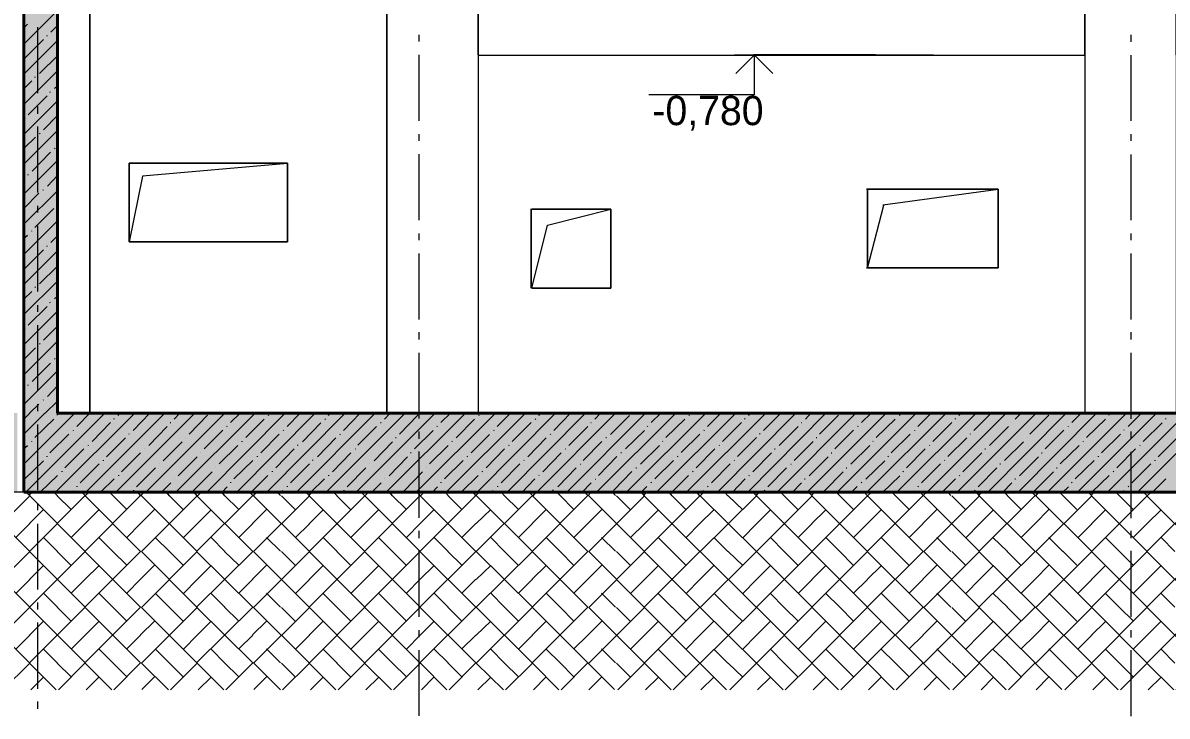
# Model space of a CAD drawing. Header units: millimetres. Extents: x -136833 to 49383, y -8033 to 344618.
# Drawn here: x -26356 to -17669, y 42857 to 48117 of the extents above; entities that cross this region are included whole.
import ezdxf

# ---------------------------------------------------------------- set-up
doc = ezdxf.new("R2010")
doc.units = ezdxf.units.MM
doc.layers.add('PDF _Геометрия', color=7, linetype='Continuous', true_color=0x1d1d1d)
doc.layers.add('PDF _Сплошная заливка', color=7, linetype='Continuous', true_color=0xffffff)
doc.layers.add('PDF _Текст', color=7, linetype='Continuous')

msp = doc.modelspace()

# ---------------------------------------------------------------- hatches: boundary and pattern name
at = {"layer": 'PDF _Сплошная заливка', "transparency": 33554559}
h = msp.add_hatch(color=256, dxfattribs=at)
h.paths.add_polyline_path([(-99774.8, 44556.2), (-99774.8, 45156.6), (-104045.4, 45156.6), (-104045.4, 44556.2)])
h.paths.add_polyline_path([(646.3, 44556.2), (646.3, 45156.6), (-26352.2, 45156.6), (-26352.2, 44556.2)])
h.paths.add_polyline_path([(-26398.8, 44556.2), (-26398.8, 45156.6), (-50899.8, 45156.6), (-50899.8, 44556.2)])
h.paths.add_polyline_path([(-50950.6, 44556.2), (-50950.6, 45156.6), (-98974.8, 45156.6), (-98974.8, 44556.2)])

# ---------------------------------------------------------------- linework, layer by layer
at = {"layer": 'PDF _Геометрия', "color": 7, "lineweight": 9}
for points in [[(-26348.6, 60933.4), (-26348.6, 45156.2)], [(-25848.5, 45157.3), (-25848.5, 48285.5), (-25848.5, 45157.3), (-26102.7, 45157.3)], [(-23593.6, 45155.3), (-23593.6, 48283.7), (-23593.6, 45155.3), (-25841.7, 45155.3)], [(-22900.4, 47874.5), (-22900.4, 48285), (-22900.4, 45156.8), (-23598.8, 45156.8)], [(-22895.5, 47873.2), (-18294, 47873.2), (-18294, 48283.9), (-18294, 45155.4), (-22895.5, 45155.4)], [(-17600.9, 47874.5), (-17600.9, 48285.1), (-17600.9, 45156.9), (-18299.5, 45156.9)], [(-26243.3, 47585.1), (-26243.3, 48084.6)], [(-23347.9, 47975.7), (-23347.9, 48026.5)], [(-17943.1, 47974.9), (-17943.1, 48025.7)], [(-23347.9, 47374.6), (-23347.9, 47874.1)], [(-20803.4, 47873), (-20803.4, 47572.4), (-21603.4, 47572.4)], [(-20654.3, 47873.8), (-20954.6, 47873.8)], [(-19882.1, 47874.4), (-20808.9, 47874.4)], [(-19443.4, 47873.8), (-19879.7, 47873.8)], [(-17943.1, 47373.8), (-17943.1, 47873.3)], [(-26243.3, 47428.5), (-26243.3, 47483.5)], [(-26243.3, 46831.6), (-26243.3, 47331.1)], [(-23347.9, 47222.2), (-23347.9, 47273)], [(-17943.1, 47221.4), (-17943.1, 47272.2)], [(-23347.9, 46621.1), (-23347.9, 47120.6)], [(-17943.1, 46620.3), (-17943.1, 47119.8)], [(-25448.8, 46955.8), (-24348.1, 47053.2), (-25550.3, 47053.2), (-24348.1, 47053.2), (-24348.1, 46456.3), (-25550.3, 46456.3), (-24348.1, 46456.3), (-24348.1, 47053.2)], [(-25546.7, 46455.3), (-25444.9, 46954.8)], [(-19828.3, 46736), (-18952.1, 46854.6), (-19951, 46854.6), (-18952.1, 46854.6), (-18952.1, 46257.7), (-19951, 46257.7), (-18952.1, 46257.7), (-18952.1, 46854.6)], [(-26243.3, 46679.2), (-26243.3, 46730)], [(-22374.2, 46581.8), (-21891.4, 46704.5), (-22492.4, 46704.5), (-21891.4, 46704.5), (-21891.4, 46103.4), (-22492.4, 46103.4), (-21891.4, 46103.4), (-21891.4, 46704.5)], [(-19943.2, 46255.7), (-19820.7, 46734.1)], [(-26243.3, 46078), (-26243.3, 46577.6)], [(-22492.3, 46103.4), (-22374, 46581.8)], [(-23347.9, 46468.7), (-23347.9, 46519.5)], [(-17943.1, 46467.9), (-17943.1, 46518.6)], [(-23347.9, 45867.5), (-23347.9, 46367.1)], [(-17943.1, 45866.7), (-17943.1, 46366.3)], [(-26243.3, 45925.7), (-26243.3, 45976.5)], [(-26243.3, 45324.5), (-26243.3, 45824)], [(-23347.9, 45715.2), (-23347.9, 45770.2)], [(-17943.1, 45714.3), (-17943.1, 45769.4)], [(-23347.9, 45114.1), (-23347.9, 45613.6)], [(-17943.1, 45113.2), (-17943.1, 45612.7)], [(-26243.3, 45172.1), (-26243.3, 45222.9)], [(251.1, 45156.7), (640.3, 45156.7), (640.3, 44555.6), (-97975.2, 44555.6)], [(-26243.3, 44571), (-26243.3, 45070.5)], [(-23347.9, 44961.7), (-23347.9, 45016.7)], [(-17943.1, 44960.8), (-17943.1, 45015.8)], [(-23347.9, 44360.6), (-23347.9, 44864.3)], [(-17943.1, 44359.7), (-17943.1, 44863.4)], [(-26243.3, 44418.6), (-26243.3, 44473.6)], [(-26243.3, 43817.4), (-26243.3, 44316.9)], [(-23347.9, 44208.2), (-23347.9, 44263.2)], [(-17943.1, 44207.3), (-17943.1, 44262.3)], [(-23347.9, 43611.3), (-23347.9, 44110.8)], [(-17943.1, 43610.4), (-17943.1, 44109.9)], [(-26243.3, 43665), (-26243.3, 43720)], [(-26243.3, 43063.9), (-26243.3, 43567.7)], [(-23347.9, 43454.7), (-23347.9, 43509.7)], [(-17943.1, 43453.7), (-17943.1, 43508.8)], [(-23347.9, 42857.8), (-23347.9, 43357.3)], [(-17943.1, 42856.8), (-17943.1, 43356.4)], [(-26243.3, 42911.5), (-26243.3, 42966.5)]]:
    msp.add_lwpolyline(points, dxfattribs=at)
at = {"layer": 'PDF _Геометрия', "color": 7, "lineweight": 40}
for points in [[(-26348.6, 48525.8), (-26348.6, 48284.6), (-26348.6, 45156.2), (-26348.6, 44555.1)], [(-22994.2, 48284.2), (-96.7, 48284.2), (-96.7, 45155.8), (-26097.4, 45155.8)], [(-26094.2, 45154.9), (-26094.2, 48283.4)], [(-26349.7, 44555.5), (649.1, 44555.5), (649.1, 45156.6), (149.8, 45156.6)]]:
    msp.add_lwpolyline(points, dxfattribs=at)
at = {"layer": 'PDF _Геометрия', "lineweight": 9}
for points in [[(-26343.9, 47961.6), (-26094.2, 48211.4)], [(-26351.8, 48078), (-26322.3, 48107.7)], [(-26144.8, 48046.3), (-26094.2, 48097.1)], [(-26343.9, 47733), (-26094.2, 47982.8)], [(-26343.2, 47847.2), (-26199.5, 47991.1)], [(-26173.1, 48017.4), (-26173.1, 48021.6)], [(-26229.5, 47733), (-26094.2, 47868.5)], [(-26343.9, 47504.4), (-26094.2, 47754.2)], [(-26264.8, 47704.9), (-26260.9, 47709.1)], [(-26346.2, 47619.4), (-26287.2, 47678.7)], [(-26115.2, 47618.7), (-26094.2, 47639.9)], [(-26343.9, 47275.8), (-26094.2, 47525.6)], [(-26316.9, 47420.5), (-26173.1, 47564.4)], [(-26150.8, 47590.7), (-26146.8, 47595)], [(-26343.8, 47390.1), (-26339.8, 47394.4)], [(-26200, 47305.4), (-26094.2, 47415.5)], [(-26343.9, 47051.4), (-26094.2, 47301.2)], [(-26229.7, 47275.9), (-26225.8, 47280.1)], [(-26345.5, 47166.2), (-26260.9, 47250.8)], [(-26286.7, 46992.7), (-26146.8, 47136.6)], [(-26115.7, 47161.6), (-26111.7, 47165.9)], [(-26343.9, 46822.8), (-26094.2, 47072.6)], [(-26317.5, 46963.5), (-26313.5, 46967.7)], [(-26170.4, 46877.9), (-26094.2, 46958.3)], [(-26343.9, 46594.2), (-26094.2, 46844)], [(-26203.4, 46849.3), (-26199.5, 46853.5)], [(-26348.7, 46709.9), (-26234.6, 46824.2)], [(-26264.4, 46566), (-26120.5, 46709.9)], [(-26343.9, 46365.7), (-26094.2, 46615.4)], [(-26351.8, 46482.1), (-26322.3, 46507.5)], [(-26287.2, 46535.7), (-26287.2, 46539.9)], [(-26144.8, 46450.3), (-26094.2, 46501.1)], [(-26343.2, 46251.2), (-26199.5, 46395.1)], [(-26173.1, 46421.4), (-26173.1, 46425.6)], [(-26343.9, 46137), (-26094.2, 46386.8)], [(-26229.5, 46137), (-26094.2, 46272.5)], [(-26343.9, 45908.4), (-26094.2, 46158.2)], [(-26346.2, 46023.4), (-26287.2, 46078.5)], [(-26264.8, 46109), (-26260.9, 46113.3)], [(-26115.2, 46022.7), (-26094.2, 46043.9)], [(-26316.9, 45824.5), (-26173.1, 45964.3)], [(-26150.8, 45994.8), (-26146.8, 45999)], [(-26343.9, 45679.8), (-26094.2, 45929.6)], [(-26343.8, 45794.2), (-26339.8, 45798.4)], [(-26200, 45709.4), (-26094.2, 45815.3)], [(-26343.9, 45451.2), (-26094.2, 45701)], [(-26345.5, 45566), (-26260.9, 45650.6)], [(-26229.7, 45679.9), (-26225.8, 45684.2)], [(-26286.7, 45396.7), (-26146.8, 45536.4)], [(-26115.7, 45565.7), (-26111.7, 45569.9)], [(-26343.9, 45226.8), (-26094.2, 45476.6)], [(-26317.5, 45367.6), (-26313.5, 45371.7)], [(-26170.4, 45281.9), (-26094.2, 45362.3)], [(-26306.7, 45156.3), (-26234.6, 45224.1)], [(-26203.4, 45253.3), (-26199.5, 45257.5)], [(-26187.5, 45154.9), (-26094.2, 45248)], [(-26347.6, 44999.2), (-26190.7, 45155.9)], [(-26347.5, 44770.8), (-25962.6, 45156)], [(-26347.4, 45113.5), (-26304.7, 45155.8)], [(-26335.8, 44555), (-25734.4, 45156.1)], [(-26264.4, 44970.1), (-26120.5, 45109.8)], [(-26107.6, 44555.1), (-25506.3, 45156.3)], [(-26094.2, 45140.4), (-26094.2, 45144.6)], [(-25946, 45054.5), (-25848.5, 45156.1)], [(-25879.4, 44555.3), (-25278.2, 45156.4)], [(-25664.2, 45110.1), (-25664.2, 45114.3)], [(-25651.2, 44555.4), (-25050.1, 45156.5)], [(-25632.9, 45139.2), (-25620.4, 45156.2)], [(-25519.2, 45025.1), (-25392.2, 45156.4)], [(-25423, 44555.6), (-24821.9, 45156.7)], [(-25206.5, 45109.9), (-25164.1, 45156.5)], [(-25194.9, 44555.7), (-24593.8, 45156.8)], [(-25093, 44995.9), (-24953.5, 45139.9)], [(-24962.6, 44554.6), (-24365.7, 45155.7)], [(-24779.8, 45084.7), (-24707.9, 45156.7)], [(-24734.4, 44554.7), (-24137.6, 45155.9)], [(-24663.6, 44969.9), (-24523.6, 45109.5)], [(-24506.2, 44554.9), (-23909.4, 45156)], [(-24492.5, 45138.8), (-24488.5, 45143)], [(-24349.2, 45054.2), (-24251.6, 45155.8)], [(-24282.7, 44555), (-23681.3, 45156.1)], [(-24062.6, 45108.5), (-24058.6, 45112.7)], [(-24054.5, 44555.1), (-23453.2, 45156.3)], [(-24036.2, 45139), (-24023.5, 45155.9)], [(-23922.2, 45024.8), (-23795.4, 45156)], [(-23826.2, 44555.3), (-23225.1, 45156.4)], [(-23609.6, 45109.6), (-23567.2, 45156.2)], [(-23598, 44555.4), (-22996.9, 45156.5)], [(-23496.2, 44995.6), (-23356.7, 45139.6)], [(-23369.8, 44555.5), (-22768.8, 45156.6)], [(-23183.3, 45084.5), (-23111, 45156.5)], [(-23141.5, 44555.7), (-22540.7, 45156.7)], [(-23066.1, 44969.6), (-22926.7, 45109.3)], [(-22909.2, 44554.6), (-22312.6, 45155.7)], [(-22895.7, 45138.5), (-22891.6, 45142.8)], [(-22756.5, 45055.1), (-22654.7, 45156.7)], [(-22681.6, 44554.7), (-22084.4, 45155.9)], [(-22465.8, 45108.3), (-22461.7, 45112.5)], [(-22457.5, 44554.9), (-21856.3, 45156)], [(-22439.5, 45138.8), (-22426.6, 45155.7)], [(-22325.2, 45024.6), (-22198.5, 45155.8)], [(-22229.2, 44555), (-21628.2, 45156.1)], [(-22012.7, 45109.3), (-21970.4, 45156)], [(-22000.9, 44555.2), (-21400.1, 45156.2)], [(-21894.6, 44994.1), (-21751, 45138)], [(-21773.4, 44555.3), (-21171.9, 45156.4)], [(-21586.1, 45084.2), (-21514.1, 45156.2)], [(-21545.1, 44555.4), (-20943.8, 45156.5)], [(-21474, 44970.5), (-21329.9, 45110.1)], [(-21316.8, 44555.5), (-20715.7, 45156.6)], [(-21298.9, 45138.3), (-21294.8, 45142.5)], [(-21159.7, 45054.9), (-21057.9, 45156.5)], [(-21084.4, 44554.5), (-20487.6, 45155.6)], [(-20877.7, 45110.5), (-20873.6, 45114.7)], [(-20856, 44554.6), (-20259.4, 45155.7)], [(-20847, 45139.6), (-20829.7, 45156.6)], [(-20732.9, 45025.4), (-20601.6, 45156.7)], [(-20632.6, 44554.7), (-20031.3, 45155.9)], [(-20415.7, 45109.1), (-20373.5, 45155.6)], [(-20404.3, 44554.9), (-19803.2, 45156)], [(-20307.2, 44996.3), (-20162.9, 45140.2)], [(-20176, 44555), (-19575.1, 45156.1)], [(-19989.5, 45084), (-19917.2, 45155.9)], [(-19948.4, 44555.1), (-19346.9, 45156.3)], [(-19877.1, 44970.2), (-19733, 45109.9)], [(-19720.1, 44555.3), (-19118.8, 45156.4)], [(-19697.9, 45138.1), (-19697.9, 45142.3)], [(-19562.9, 45054.6), (-19461, 45156.2)], [(-19491.7, 44555.4), (-18890.7, 45156.5)], [(-19276.7, 45110.2), (-19276.7, 45114.4)], [(-19263.4, 44555.5), (-18662.6, 45156.6)], [(-19249.7, 45139.4), (-19232.9, 45156.3)], [(-19135.8, 45025.2), (-19004.7, 45156.4)], [(-19031.5, 44554.5), (-18434.4, 45155.6)], [(-18823, 45110), (-18776.6, 45156.6)], [(-18803.2, 44554.6), (-18206.3, 45155.7)], [(-18710.2, 44996), (-18566, 45139.9)], [(-18579.1, 44554.7), (-17978.2, 45155.8)], [(-18392.3, 45083.7), (-18320.4, 45155.6)], [(-18351.4, 44554.9), (-17750.1, 45156)], [(-18280.1, 44970), (-18136.1, 45109.7)], [(-18123.1, 44555), (-17521.9, 45156.1)], [(-18109.8, 45140.2), (-18109.8, 45144.4)], [(-17966, 45054.4), (-17864.1, 45155.9)], [(-17894.7, 44555.1), (-17293.8, 45156.2)], [(-17679.9, 45109.9), (-17679.9, 45114.1)], [(-25971.3, 45023.6), (-25971.3, 45027.9)], [(-25830.4, 44939.8), (-25690.6, 45083.7)], [(-25550.2, 44995.8), (-25550.2, 45000)], [(-25400.4, 44909.5), (-25260.6, 45053.4)], [(-25238.3, 45085.2), (-25234.3, 45085.2)], [(-24979.1, 44885.9), (-24839.5, 45025.6)], [(-24808.4, 45054.9), (-24804.4, 45059.2)], [(-24378.5, 45024.6), (-24374.5, 45028.8)], [(-24233.6, 44939.5), (-24093.7, 45083.4)], [(-23812.3, 44911.7), (-23672.5, 45055.6)], [(-23641.5, 45084.9), (-23637.4, 45084.9)], [(-23382.3, 44885.6), (-23242.6, 45025.3)], [(-23211.6, 45054.6), (-23207.5, 45058.8)], [(-22781.6, 45024.3), (-22777.6, 45028.5)], [(-22640.8, 44940.5), (-22496.8, 45084.4)], [(-22210.8, 44910.2), (-22066.9, 45054.1)], [(-22044.7, 45084.6), (-22040.6, 45084.6)], [(-21780.7, 44884.1), (-21637, 45023.8)], [(-21614.7, 45054.4), (-21610.6, 45058.6)], [(-21184.8, 45024.1), (-21180.7, 45028.3)], [(-21043.9, 44940.2), (-20899.9, 45084.1)], [(-20763.7, 44996.2), (-20759.6, 45000.5)], [(-20613.9, 44909.9), (-20470, 45053.8)], [(-20447.8, 45084.4), (-20443.7, 45084.4)], [(-20192.6, 44886.3), (-20048.9, 45026)], [(-20017.9, 45054.1), (-20013.8, 45058.4)], [(-19583.8, 45023.8), (-19583.8, 45028)], [(-19447, 44940), (-19303.1, 45083.8)], [(-19162.7, 44995.9), (-19162.7, 45000.2)], [(-19016.9, 44909.6), (-18873.1, 45053.6)], [(-18846.8, 45084.1), (-18846.8, 45084.1)], [(-18595.6, 44886), (-18452, 45025.7)], [(-18416.9, 45053.9), (-18416.9, 45058.1)], [(-17995.7, 45025.9), (-17995.7, 45030.1)], [(-17850, 44939.7), (-17706.2, 45083.6)], [(-26287.2, 44939.7), (-26287.2, 44943.9)], [(-26150.5, 44855.9), (-26006.4, 44995.6)], [(-25857.3, 44909.4), (-25857.3, 44913.6)], [(-25720.4, 44825.5), (-25576.5, 44969.5)], [(-25290.4, 44795.2), (-25146.6, 44939.2)], [(-25120.3, 44969.8), (-25120.3, 44969.8)], [(-24690.3, 44939.5), (-24690.3, 44943.6)], [(-24549.1, 44855.6), (-24409.6, 44995.3)], [(-24269.2, 44911.6), (-24269.2, 44915.9)], [(-24119, 44825.3), (-23979.6, 44969.2)], [(-23948.5, 44994.3), (-23944.5, 44998.5)], [(-23689.6, 44795), (-23549.7, 44938.9)], [(-23527.4, 44970.7), (-23523.4, 44970.7)], [(-23097.5, 44940.4), (-23093.4, 44944.6)], [(-22952.2, 44855.3), (-22812.7, 44995)], [(-22667.6, 44910.1), (-22663.5, 44914.3)], [(-22522.1, 44825), (-22382.8, 44969)], [(-22351.7, 44994), (-22347.7, 44998.2)], [(-22101.5, 44797.2), (-21961.6, 44941.1)], [(-21930.6, 44970.4), (-21926.5, 44970.4)], [(-21500.7, 44940.1), (-21496.6, 44944.3)], [(-21359.4, 44856.3), (-21215.8, 44995.9)], [(-21070.8, 44909.8), (-21066.6, 44914)], [(-20930, 44825.9), (-20785.9, 44969.9)], [(-20500, 44795.7), (-20355.9, 44939.6)], [(-20333.8, 44970.1), (-20329.6, 44970.1)], [(-19903.9, 44939.9), (-19899.7, 44944.1)], [(-19763.2, 44856), (-19618.9, 44995.7)], [(-19474, 44909.6), (-19469.8, 44913.8)], [(-19333.1, 44825.7), (-19189, 44969.7)], [(-18903, 44795.4), (-18759.1, 44939.4)], [(-18732.8, 44969.9), (-18732.8, 44969.9)], [(-18302.8, 44939.6), (-18302.8, 44943.8)], [(-18166.2, 44855.7), (-18022.1, 44995.4)], [(-17872.9, 44909.3), (-17872.9, 44913.6)], [(-17736.1, 44825.4), (-17592.1, 44969.4)], [(-26351.8, 44886.3), (-26322.3, 44911.6)], [(-26173.1, 44825.5), (-26173.1, 44829.7)], [(-26036.6, 44741.7), (-25892.4, 44885.6)], [(-25606.5, 44711.3), (-25462.4, 44855.3)], [(-25436.1, 44885.8), (-25436.1, 44885.8)], [(-25006.2, 44855.5), (-25006.2, 44855.5)], [(-24865.2, 44771.7), (-24725.4, 44911.4)], [(-24576.3, 44825.2), (-24576.3, 44829.4)], [(-24435.1, 44741.4), (-24295.5, 44885.3)], [(-24005.1, 44711.1), (-23865.6, 44855)], [(-23834.5, 44884.3), (-23830.5, 44884.3)], [(-23413.4, 44856.4), (-23409.3, 44856.4)], [(-23268.3, 44771.4), (-23128.5, 44911.1)], [(-22983.4, 44826.2), (-22979.4, 44830.4)], [(-22838.3, 44741.1), (-22698.6, 44885)], [(-22408.2, 44710.8), (-22268.7, 44854.8)], [(-22237.7, 44884), (-22233.6, 44884)], [(-21986.9, 44682.9), (-21847.5, 44826.9)], [(-21816.5, 44856.2), (-21812.4, 44856.2)], [(-21666.8, 44769.8), (-21522.9, 44909.5)], [(-21386.6, 44825.9), (-21382.5, 44830.1)], [(-21245.5, 44742), (-21101.7, 44886)], [(-20815.4, 44711.7), (-20671.8, 44855.7)], [(-20649.6, 44886.2), (-20645.5, 44886.2)], [(-20219.7, 44855.9), (-20215.6, 44855.9)], [(-20069.9, 44769.6), (-19926, 44909.3)], [(-19789.8, 44825.6), (-19785.6, 44829.9)], [(-19648.6, 44741.7), (-19504.9, 44885.6)], [(-19219.2, 44711.5), (-19074.9, 44855.4)], [(-19052.8, 44885.9), (-19048.6, 44885.9)], [(-18622.9, 44855.6), (-18618.7, 44855.6)], [(-18481.7, 44771.8), (-18337.9, 44911.4)], [(-18188.8, 44825.4), (-18188.8, 44829.6)], [(-18051.6, 44741.5), (-17908, 44885.4)], [(-26343.2, 44655.2), (-26199.5, 44794.9)], [(-25922, 44627.4), (-25778.3, 44771.4)], [(-25743.2, 44795.2), (-25743.2, 44799.4)], [(-25492.6, 44597.1), (-25348.4, 44741)], [(-25322.1, 44771.6), (-25322.1, 44771.6)], [(-25176.5, 44681), (-25032.5, 44824.9)], [(-24892.1, 44741.3), (-24892.1, 44741.3)], [(-24755.3, 44657.4), (-24611.4, 44797.2)], [(-24325.2, 44627.2), (-24181.4, 44771)], [(-24155.1, 44797.4), (-24155.1, 44801.6)], [(-23895.2, 44596.8), (-23751.5, 44740.7)], [(-23725.2, 44771.4), (-23725.2, 44771.4)], [(-23575, 44680.7), (-23435.6, 44824.6)], [(-23295.3, 44741), (-23295.3, 44741)], [(-23154.4, 44657.2), (-23014.5, 44796.9)], [(-22724.4, 44626.9), (-22584.6, 44770.8)], [(-22553.5, 44795.9), (-22549.5, 44800.1)], [(-22294.3, 44596.6), (-22154.6, 44740.5)], [(-22123.6, 44769.8), (-22119.5, 44769.8)], [(-21702.5, 44742), (-21698.4, 44742)], [(-21557.5, 44656.9), (-21417.6, 44796.6)], [(-21127.4, 44626.6), (-20987.7, 44770.5)], [(-20956.7, 44795.6), (-20952.6, 44799.9)], [(-20701.5, 44597.5), (-20557.8, 44741.4)], [(-20526.8, 44769.5), (-20522.7, 44769.5)], [(-20386, 44681.4), (-20241.9, 44825.4)], [(-20105.7, 44741.7), (-20101.5, 44741.7)], [(-19956, 44655.4), (-19812, 44795.1)], [(-19534.6, 44627.5), (-19390.8, 44771.4)], [(-19359.9, 44795.4), (-19355.7, 44799.6)], [(-19104.6, 44597.2), (-18960.9, 44741.1)], [(-18938.8, 44771.7), (-18934.6, 44771.7)], [(-18789.1, 44681.2), (-18645, 44825.1)], [(-18508.8, 44741.4), (-18504.6, 44741.4)], [(-18367.8, 44657.5), (-18223.9, 44797.2)], [(-17937.7, 44627.2), (-17793.9, 44771.2)], [(-17758.8, 44795.1), (-17758.8, 44799.3)], [(-26225.6, 44556.2), (-26094.2, 44683.2)], [(-26059.1, 44711.2), (-26059.1, 44715.5)], [(-25765.8, 44555.5), (-25664.2, 44657.1)], [(-25629.1, 44680.9), (-25629.1, 44685.2)], [(-25208, 44657.4), (-25208, 44657.4)], [(-25062.6, 44566.8), (-24918.4, 44710.7)], [(-24624, 44555.9), (-24497.3, 44683)], [(-24462.2, 44711), (-24462.2, 44715.2)], [(-24169.1, 44555.3), (-24067.4, 44656.8)], [(-24032.3, 44680.7), (-24032.3, 44684.9)], [(-23611.1, 44657.1), (-23611.1, 44657.1)], [(-23461.1, 44566.5), (-23321.6, 44710.4)], [(-23027.6, 44555.6), (-22900.4, 44682.6)], [(-22869.4, 44711.9), (-22865.3, 44716.1)], [(-22567.6, 44555), (-22470.5, 44656.6)], [(-22439.5, 44681.6), (-22435.4, 44685.8)], [(-22009.6, 44655.5), (-22005.5, 44655.5)], [(-21873, 44568.7), (-21733.5, 44712.6)], [(-21430.6, 44555.4), (-21303.5, 44682.4)], [(-21272.6, 44711.7), (-21268.4, 44715.9)], [(-20970.8, 44554.7), (-20873.6, 44656.3)], [(-20842.7, 44681.4), (-20838.5, 44685.6)], [(-20421.5, 44657.7), (-20417.4, 44657.7)], [(-20271.4, 44567.2), (-20127.8, 44711.2)], [(-19828.8, 44553.8), (-19697.9, 44680.8)], [(-19675.7, 44711.4), (-19671.6, 44715.6)], [(-19378.1, 44555.6), (-19276.7, 44657.2)], [(-19245.8, 44681.1), (-19241.6, 44685.3)], [(-18824.7, 44657.5), (-18820.5, 44657.5)], [(-18675.2, 44566.9), (-18530.9, 44710.9)], [(-18241.1, 44556), (-18109.8, 44683)], [(-18078.9, 44711.2), (-18074.7, 44715.3)], [(-17781.2, 44555.3), (-17679.9, 44657)], [(-25988.4, 44553.7), (-25971.3, 44566.4)], [(-25945, 44597), (-25945, 44601.3)], [(-25515.1, 44566.7), (-25515.1, 44570.9)], [(-25306.5, 44554.9), (-25234.3, 44626.8)], [(-24847, 44554.1), (-24804.4, 44596.5)], [(-24778.1, 44627.1), (-24778.1, 44631.3)], [(-24399.9, 44556), (-24383.2, 44568.7)], [(-24348.1, 44596.8), (-24348.1, 44601)], [(-23918.2, 44566.4), (-23918.2, 44570.7)], [(-23709.4, 44554.6), (-23637.4, 44626.5)], [(-23250, 44553.9), (-23207.5, 44596.2)], [(-23181.2, 44626.8), (-23181.2, 44631)], [(-22799.2, 44555.7), (-22786.4, 44568.4)], [(-22751.3, 44596.5), (-22751.3, 44600.7)], [(-22330.1, 44568.7), (-22330.1, 44572.9)], [(-22112.9, 44554.3), (-22040.6, 44626.2)], [(-21661.9, 44556.1), (-21619.4, 44598.4)], [(-21588.4, 44627.8), (-21584.3, 44631.9)], [(-21201.9, 44555.4), (-21189.5, 44568.1)], [(-21158.5, 44597.4), (-21154.4, 44601.6)], [(-20728.6, 44567.1), (-20724.5, 44571.3)], [(-20515.6, 44554), (-20443.7, 44626)], [(-20064.9, 44555.8), (-20022.5, 44598.2)], [(-19991.6, 44627.4), (-19987.4, 44631.7)], [(-19600.6, 44553.9), (-19583.8, 44566.6)], [(-19561.7, 44597.1), (-19557.5, 44601.4)], [(-19131.8, 44566.9), (-19127.6, 44571.1)], [(-18919.1, 44554.9), (-18846.8, 44626.9)], [(-18463.4, 44554.3), (-18416.9, 44596.7)], [(-18394.8, 44627.2), (-18390.6, 44631.4)], [(-18012.7, 44556.1), (-17995.7, 44568.7)], [(-17964.9, 44596.9), (-17960.6, 44601.1)]]:
    msp.add_lwpolyline(points, dxfattribs=at)
at = {"layer": 'PDF _Геометрия', "color": 7, "lineweight": 18}
for points in [[(-20803.4, 47873), (-20943.4, 47733.2)], [(-20802.5, 47872.8), (-20663, 47733.1)]]:
    msp.add_lwpolyline(points, dxfattribs=at)
at = {"layer": 'PDF _Геометрия', "color": 7, "lineweight": 9}
for points in [[(-25550.2, 47053.1), (-25550.2, 46456.3)], [(-19943.6, 46852.6), (-19943.6, 46255.7)], [(-22496.8, 46705.7), (-22496.8, 46104.6)]]:
    msp.add_lwpolyline(points, close=True, dxfattribs=at)
at = {"layer": 'PDF _Геометрия', "color": 28, "lineweight": 9, "true_color": 0x0e0e0e}
for points in [[(-26732.4, 43259.3), (-26304.7, 43682.6), (-26732.4, 44105.9), (-26304.7, 44529.3), (-26330.3, 44554.7)], [(-26508.1, 43056.1), (-26304.7, 43259.3), (-26732.4, 43682.6), (-26304.7, 44105.9), (-26732.4, 44529.3)], [(-26308.2, 44530.3), (-26287.2, 44555.7)], [(-26307, 43259.9), (-25883.6, 43683.2), (-26307, 44106.6), (-25883.6, 44529.9), (-25909.3, 44555.3)], [(-26087, 43056.7), (-25883.6, 43259.9), (-26307, 43683.2), (-25883.6, 44106.6), (-26307, 44529.9)], [(-26304.7, 44529.3), (-26304.7, 44529.3)], [(-26304.7, 44529.3), (-26304.7, 44529.3)], [(-26094.2, 44529.6), (-26119.8, 44555)], [(-25988.9, 44423.9), (-26094.8, 44529.7)], [(-25885.5, 43260.6), (-25462.4, 43683.9), (-25885.5, 44107.2), (-25462.4, 44530.5), (-25483.6, 44555.9)], [(-25665.4, 43057.4), (-25462.4, 43260.6), (-25885.5, 43683.9), (-25462.4, 44107.2), (-25885.5, 44530.5)], [(-25883.6, 44529.9), (-25883.6, 44529.9)], [(-25883.6, 44529.9), (-25883.6, 44529.9)], [(-25883, 44529.6), (-25857.3, 44555)], [(-25673, 44530.2), (-25698.7, 44555.6)], [(-25567.7, 44424.6), (-25673.4, 44530.4)], [(-25462.4, 44530.5), (-25462.4, 44530.5)], [(-25462.4, 44530.5), (-25462.4, 44530.5)], [(-25461.2, 44530.2), (-25436.1, 44555.7)], [(-25455.9, 43258.6), (-25032.5, 43681.9), (-25455.9, 44105.3), (-25032.5, 44528.6), (-25053.7, 44554)], [(-25235.6, 43055.4), (-25032.5, 43258.6), (-25455.9, 43681.9), (-25032.5, 44105.3), (-25455.9, 44528.6)], [(-25243.1, 44528.3), (-25264.3, 44553.7)], [(-25137.8, 44422.6), (-25243.9, 44528.4)], [(-25039.1, 43260.5), (-24611.4, 43683.9), (-25039.1, 44107.1), (-24611.4, 44530.5), (-24636.7, 44555.8)], [(-24814.6, 43057.3), (-24611.4, 43260.5), (-25039.1, 43683.9), (-24611.4, 44107.1), (-25039.1, 44530.5)], [(-25032.5, 44528.6), (-25032.5, 44528.6)], [(-25032.5, 44528.6), (-25032.5, 44528.6)], [(-25031.4, 44528.3), (-25006.2, 44553.7)], [(-24821.9, 44528.9), (-24843.2, 44554.3)], [(-24716.6, 44424.4), (-24826.5, 44530.3)], [(-24611.4, 44530.5), (-24611.4, 44530.5)], [(-24611.4, 44530.5), (-24611.4, 44530.5)], [(-24606.4, 44528.9), (-24585, 44554.3)], [(-24604.8, 43258.5), (-24181.4, 43681.9), (-24604.8, 44105.2), (-24181.4, 44528.6), (-24206.8, 44553.9)], [(-24384.8, 43055.3), (-24181.4, 43258.5), (-24604.8, 43681.9), (-24181.4, 44105.2), (-24604.8, 44528.6)], [(-24400.8, 44530.8), (-24426.1, 44556.2)], [(-24286.7, 44422.6), (-24392.3, 44528.4)], [(-24185.3, 44529.6), (-24163.9, 44555)], [(-24183.3, 43259.2), (-23760.3, 43682.6), (-24183.3, 44105.8), (-23760.3, 44529.2), (-23785.8, 44554.6)], [(-23963.7, 43056), (-23760.3, 43259.2), (-24183.3, 43682.6), (-23760.3, 44105.8), (-24183.3, 44529.2)], [(-24181.4, 44528.6), (-24181.4, 44528.6)], [(-24181.4, 44528.6), (-24181.4, 44528.6)], [(-23970.9, 44528.9), (-23996.3, 44554.3)], [(-23865.6, 44423.2), (-23971.5, 44529)], [(-23762.4, 43259.8), (-23339.1, 43683.1), (-23762.4, 44106.5), (-23339.1, 44529.8), (-23360, 44555.2)], [(-23542, 43056.7), (-23339.1, 43259.8), (-23762.4, 43683.1), (-23339.1, 44106.5), (-23762.4, 44529.8)], [(-23760.3, 44529.2), (-23760.3, 44529.2)], [(-23760.3, 44529.2), (-23760.3, 44529.2)], [(-23759.5, 44528.9), (-23734, 44554.3)], [(-23549.7, 44529.5), (-23570.6, 44554.9)], [(-23444.4, 44423.9), (-23550.1, 44529.6)], [(-23341.5, 43260.5), (-22918, 43683.8), (-23341.5, 44107.1), (-22918, 44530.4), (-22938.9, 44555.8)], [(-23121, 43057.3), (-22918, 43260.5), (-23341.5, 43683.8), (-22918, 44107.1), (-23341.5, 44530.4)], [(-23339.1, 44529.8), (-23339.1, 44529.8)], [(-23339.1, 44529.8), (-23339.1, 44529.8)], [(-23338.4, 44529.5), (-23312.8, 44554.9)], [(-23128.5, 44530.1), (-23149.5, 44555.5)], [(-23023.3, 44424.4), (-23129.4, 44530.3)], [(-22918, 44530.4), (-22918, 44530.4)], [(-22918, 44530.4), (-22918, 44530.4)], [(-22917.4, 44530.2), (-22891.6, 44555.6)], [(-22915.3, 43259.8), (-22488, 43683.1), (-22915.3, 44106.4), (-22488, 44529.8), (-22513.2, 44555.2)], [(-22691.1, 43056.6), (-22488, 43259.8), (-22915.3, 43683.1), (-22488, 44106.4), (-22915.3, 44529.8)], [(-22698.6, 44529.4), (-22723.7, 44554.8)], [(-22593.3, 44423.7), (-22699.2, 44529.6)], [(-22490.3, 43260.4), (-22066.9, 43683.7), (-22490.3, 44107), (-22066.9, 44530.4), (-22092.1, 44555.7)], [(-22270.1, 43057.3), (-22066.9, 43260.4), (-22490.3, 43683.7), (-22066.9, 44107), (-22490.3, 44530.4)], [(-22488, 44529.8), (-22488, 44529.8)], [(-22488, 44529.8), (-22488, 44529.8)], [(-22482.8, 44528.3), (-22461.7, 44553.7)], [(-22277.5, 44530), (-22302.6, 44555.5)], [(-22172.2, 44424.3), (-22277.8, 44530.2)], [(-22066.9, 44530.4), (-22066.9, 44530.4)], [(-22066.9, 44530.4), (-22066.9, 44530.4)], [(-22065.8, 44530.1), (-22040.6, 44555.5)], [(-22060, 43258.5), (-21637, 43681.8), (-22060, 44105.1), (-21637, 44528.5), (-21658.2, 44553.9)], [(-21840.3, 43055.3), (-21637, 43258.5), (-22060, 43681.8), (-21637, 44105.1), (-22060, 44528.5)], [(-21856.3, 44530.7), (-21881.6, 44556)], [(-21742.2, 44422.5), (-21848.2, 44528.3)], [(-21644.7, 44530.7), (-21619.4, 44556.1)], [(-21639, 43259.1), (-21215.8, 43682.5), (-21639, 44105.8), (-21215.8, 44529.1), (-21237.1, 44554.5)], [(-21419.2, 43055.9), (-21215.8, 43259.1), (-21639, 43682.5), (-21215.8, 44105.8), (-21639, 44529.1)], [(-21637, 44528.5), (-21637, 44528.5)], [(-21637, 44528.5), (-21637, 44528.5)], [(-21426.4, 44528.8), (-21447.6, 44554.2)], [(-21321.1, 44423.1), (-21426.8, 44528.9)], [(-21215.8, 44529.1), (-21215.8, 44529.1)], [(-21215.8, 44529.1), (-21215.8, 44529.1)], [(-21214.9, 44528.9), (-21189.5, 44554.2)], [(-21213.5, 43258.4), (-20785.9, 43681.8), (-21213.5, 44105.1), (-20785.9, 44528.5), (-20811.4, 44553.8)], [(-20989.3, 43055.2), (-20785.9, 43258.4), (-21213.5, 43681.8), (-20785.9, 44105.1), (-21213.5, 44528.5)], [(-21005.2, 44529.4), (-21026.6, 44554.8)], [(-20891.2, 44422.4), (-21001.4, 44528.3)], [(-20789.7, 44529.5), (-20768.3, 44554.9)], [(-20787.7, 43259.1), (-20364.7, 43682.4), (-20787.7, 44105.7), (-20364.7, 44529.1), (-20390.3, 44554.5)], [(-20568.3, 43055.9), (-20364.7, 43259.1), (-20787.7, 43682.4), (-20364.7, 44105.7), (-20787.7, 44529.1)], [(-20785.9, 44528.5), (-20785.9, 44528.5)], [(-20785.9, 44528.5), (-20785.9, 44528.5)], [(-20575.3, 44528.8), (-20600.9, 44554.2)], [(-20470, 44423.1), (-20575.8, 44528.9)], [(-20368.6, 44530), (-20347.2, 44555.5)], [(-20366.7, 43259.7), (-19943.6, 43683), (-20366.7, 44106.3), (-19943.6, 44529.7), (-19969.3, 44555.1)], [(-20146.5, 43056.5), (-19943.6, 43259.7), (-20366.7, 43683), (-19943.6, 44106.3), (-20366.7, 44529.7)], [(-20364.7, 44529.1), (-20364.7, 44529.1)], [(-20364.7, 44529.1), (-20364.7, 44529.1)], [(-20154.1, 44529.4), (-20179.8, 44554.8)], [(-20048.9, 44423.7), (-20154.4, 44529.5)], [(-19945.8, 43260.3), (-19522.4, 43683.7), (-19945.8, 44106.9), (-19522.4, 44530.3), (-19543.3, 44555.7)], [(-19725.4, 43057.1), (-19522.4, 43260.3), (-19945.8, 43683.7), (-19522.4, 44106.9), (-19945.8, 44530.3)], [(-19943.6, 44529.7), (-19943.6, 44529.7)], [(-19943.6, 44529.7), (-19943.6, 44529.7)], [(-19943, 44529.4), (-19917.2, 44554.8)], [(-19733, 44529.9), (-19758.1, 44555.3)], [(-19627.7, 44424.3), (-19733.6, 44530.1)], [(-19522.4, 44530.3), (-19522.4, 44530.3)], [(-19522.4, 44530.3), (-19522.4, 44530.3)], [(-19521.2, 44530), (-19496.1, 44555.4)], [(-19516, 43258.4), (-19092.5, 43681.8), (-19516, 44105.1), (-19092.5, 44528.5), (-19113.5, 44553.8)], [(-19295.5, 43055.2), (-19092.5, 43258.4), (-19516, 43681.8), (-19092.5, 44105.1), (-19516, 44528.5)], [(-19311.8, 44530.6), (-19332.8, 44556)], [(-19197.8, 44422.4), (-19303.4, 44528.2)], [(-19100.1, 44530.6), (-19074.9, 44556)], [(-19098.6, 43260.3), (-18671.3, 43683.6), (-19098.6, 44106.9), (-18671.3, 44530.2), (-18696.6, 44555.6)], [(-18874.4, 43057.1), (-18671.3, 43260.3), (-19098.6, 43683.6), (-18671.3, 44106.9), (-19098.6, 44530.2)], [(-19092.5, 44528.5), (-19092.5, 44528.5)], [(-19092.5, 44528.5), (-19092.5, 44528.5)], [(-18881.9, 44529.9), (-18907.2, 44555.3)], [(-18776.6, 44424.2), (-18882.6, 44530.1)], [(-18671.3, 44530.2), (-18671.3, 44530.2)], [(-18671.3, 44530.2), (-18671.3, 44530.2)], [(-18666.1, 44528.8), (-18645, 44554.2)], [(-18664.6, 43258.4), (-18241.4, 43681.7), (-18664.6, 44105.1), (-18241.4, 44528.4), (-18266.8, 44553.8)], [(-18444.5, 43055.1), (-18241.4, 43258.4), (-18664.6, 43681.7), (-18241.4, 44105.1), (-18664.6, 44528.4)], [(-18460.8, 44530.5), (-18486.1, 44555.9)], [(-18355.5, 44424.8), (-18461.2, 44530.6)], [(-18249.2, 44530.6), (-18223.9, 44556)], [(-18243.6, 43259), (-17820.3, 43682.3), (-18243.6, 44105.7), (-17820.3, 44529), (-17845.7, 44554.4)], [(-18023.4, 43055.8), (-17820.3, 43259), (-18243.6, 43682.3), (-17820.3, 44105.7), (-18243.6, 44529)], [(-18241.4, 44528.4), (-18241.4, 44528.4)], [(-18241.4, 44528.4), (-18241.4, 44528.4)], [(-18030.8, 44528.6), (-18056.3, 44554.1)], [(-17925.5, 44423), (-18031.6, 44528.8)], [(-17822.5, 43259.6), (-17399.1, 43683), (-17822.5, 44106.3), (-17399.1, 44529.6), (-17420.4, 44555)], [(-17602.3, 43056.4), (-17399.1, 43259.6), (-17822.5, 43683), (-17399.1, 44106.3), (-17822.5, 44529.6)], [(-17820.3, 44529), (-17820.3, 44529)], [(-17820.3, 44529), (-17820.3, 44529)], [(-17819.4, 44528.7), (-17793.9, 44554.1)], [(-26305.1, 44317.8), (-26199.5, 44423.6)], [(-25884.4, 44318.4), (-25778.3, 44424.2)], [(-25463, 44319), (-25357.1, 44424.9)], [(-25032.8, 44317.1), (-24927.2, 44422.9)], [(-24612.1, 44319), (-24506.1, 44424.8)], [(-24181.9, 44317), (-24076.1, 44422.9)], [(-23760.5, 44317.7), (-23655, 44423.5)], [(-23339.8, 44318.3), (-23233.8, 44424.2)], [(-22914.3, 44317.6), (-22803.9, 44423.5)], [(-22488.8, 44318.2), (-22382.8, 44424.1)], [(-22067.4, 44318.8), (-21961.6, 44424.7)], [(-21637.2, 44317), (-21531.7, 44422.8)], [(-21216.4, 44317.6), (-21110.5, 44423.4)], [(-20786.2, 44317), (-20680.6, 44422.8)], [(-20365.5, 44317.5), (-20259.4, 44423.4)], [(-19944, 44318.1), (-19838.3, 44424)], [(-19523.2, 44318.7), (-19417.1, 44424.6)], [(-19093, 44316.9), (-18987.2, 44422.8)], [(-18671.5, 44318.7), (-18566, 44424.5)], [(-18242, 44316.9), (-18136.1, 44422.7)], [(-17820.5, 44317.5), (-17715, 44423.3)], [(-26410.3, 44211.8), (-26304.7, 44317.6)], [(-25989.6, 44212.4), (-25883.6, 44318.2)], [(-25568.2, 44213), (-25462.4, 44318.9)], [(-25138, 44211.1), (-25032.5, 44316.9)], [(-24717.3, 44213), (-24611.4, 44318.8)], [(-24287.1, 44211.1), (-24181.4, 44316.9)], [(-23866.4, 44211.7), (-23760.3, 44317.5)], [(-23444.9, 44212.3), (-23339.1, 44318.1)], [(-23023.5, 44212.9), (-22918, 44318.7)], [(-22594, 44212.3), (-22488, 44318.1)], [(-22172.6, 44212.9), (-22066.9, 44318.7)], [(-21743.1, 44211), (-21637, 44316.8)], [(-21321.6, 44211.6), (-21215.8, 44317.5)], [(-20891.4, 44210.9), (-20785.9, 44316.8)], [(-20470.6, 44211.6), (-20364.7, 44317.4)], [(-20049.2, 44212.2), (-19943.6, 44318)], [(-19628.4, 44212.7), (-19522.4, 44318.6)], [(-19198.2, 44210.9), (-19092.5, 44316.8)], [(-18777.4, 44212.7), (-18671.3, 44318.6)], [(-18347.2, 44210.9), (-18241.4, 44316.7)], [(-17925.7, 44211.5), (-17820.3, 44317.3)], [(-26094.2, 44106.3), (-26200, 44212.1)], [(-25673, 44106.9), (-25778.6, 44212.7)], [(-25243.1, 44105), (-25349.1, 44210.8)], [(-24821.9, 44105.6), (-24927.7, 44211.4)], [(-24400.8, 44107.5), (-24506.9, 44213.3)], [(-23970.9, 44105.5), (-24076.7, 44211.3)], [(-23549.7, 44106.2), (-23655.3, 44212)], [(-23128.5, 44106.8), (-23234.6, 44212.6)], [(-22698.6, 44106.1), (-22804.4, 44212)], [(-22277.5, 44106.7), (-22383.6, 44212.5)], [(-21856.3, 44107.4), (-21962.2, 44213.2)], [(-21426.4, 44105.4), (-21532, 44211.3)], [(-21005.2, 44106.1), (-21111.2, 44211.9)], [(-20575.3, 44105.4), (-20681, 44211.2)], [(-20154.1, 44106), (-20260.3, 44211.9)], [(-19733, 44106.7), (-19838.8, 44212.5)], [(-19311.8, 44107.2), (-19417.3, 44213.1)], [(-18881.9, 44106.6), (-18992, 44212.4)], [(-18460.8, 44107.2), (-18566.4, 44213)], [(-18030.8, 44105.3), (-18136.8, 44211.2)], [(-17609.7, 44105.9), (-17715.3, 44211.8)], [(-26304.7, 44105.9), (-26304.7, 44105.9)], [(-26304.7, 44105.9), (-26304.7, 44105.9)], [(-25988.9, 44000.6), (-26094.8, 44106.4)], [(-25883.6, 44106.6), (-25883.6, 44106.6)], [(-25883.6, 44106.6), (-25883.6, 44106.6)], [(-25567.7, 44001.2), (-25673.4, 44107.1)], [(-25462.4, 44107.2), (-25462.4, 44107.2)], [(-25462.4, 44107.2), (-25462.4, 44107.2)], [(-25137.8, 43999.3), (-25243.9, 44105.1)], [(-25032.5, 44105.3), (-25032.5, 44105.3)], [(-25032.5, 44105.3), (-25032.5, 44105.3)], [(-24716.6, 44001.2), (-24826.5, 44107)], [(-24611.4, 44107.1), (-24611.4, 44107.1)], [(-24611.4, 44107.1), (-24611.4, 44107.1)], [(-24286.7, 43999.2), (-24392.3, 44105)], [(-24181.4, 44105.2), (-24181.4, 44105.2)], [(-24181.4, 44105.2), (-24181.4, 44105.2)], [(-23865.6, 43999.9), (-23971.5, 44105.7)], [(-23760.3, 44105.8), (-23760.3, 44105.8)], [(-23760.3, 44105.8), (-23760.3, 44105.8)], [(-23444.4, 44000.5), (-23550.1, 44106.3)], [(-23339.1, 44106.5), (-23339.1, 44106.5)], [(-23339.1, 44106.5), (-23339.1, 44106.5)], [(-23023.3, 44001.1), (-23129.4, 44107)], [(-22918, 44107.1), (-22918, 44107.1)], [(-22918, 44107.1), (-22918, 44107.1)], [(-22593.3, 44000.4), (-22699.2, 44106.3)], [(-22488, 44106.4), (-22488, 44106.4)], [(-22488, 44106.4), (-22488, 44106.4)], [(-22172.2, 44001), (-22277.8, 44106.9)], [(-22066.9, 44107), (-22066.9, 44107)], [(-22066.9, 44107), (-22066.9, 44107)], [(-21742.2, 43999.2), (-21848.2, 44105)], [(-21637, 44105.1), (-21637, 44105.1)], [(-21637, 44105.1), (-21637, 44105.1)], [(-21321.1, 43999.8), (-21426.8, 44105.6)], [(-21215.8, 44105.8), (-21215.8, 44105.8)], [(-21215.8, 44105.8), (-21215.8, 44105.8)], [(-20891.2, 43999.1), (-21001.4, 44104.9)], [(-20785.9, 44105.1), (-20785.9, 44105.1)], [(-20785.9, 44105.1), (-20785.9, 44105.1)], [(-20470, 43999.7), (-20575.8, 44105.6)], [(-20364.7, 44105.7), (-20364.7, 44105.7)], [(-20364.7, 44105.7), (-20364.7, 44105.7)], [(-20048.9, 44000.3), (-20154.4, 44106.2)], [(-19943.6, 44106.3), (-19943.6, 44106.3)], [(-19943.6, 44106.3), (-19943.6, 44106.3)], [(-19627.7, 44001), (-19733.6, 44106.8)], [(-19522.4, 44106.9), (-19522.4, 44106.9)], [(-19522.4, 44106.9), (-19522.4, 44106.9)], [(-19197.8, 43999.1), (-19303.4, 44104.9)], [(-19092.5, 44105.1), (-19092.5, 44105.1)], [(-19092.5, 44105.1), (-19092.5, 44105.1)], [(-18776.6, 44000.9), (-18882.6, 44106.7)], [(-18671.3, 44106.9), (-18671.3, 44106.9)], [(-18671.3, 44106.9), (-18671.3, 44106.9)], [(-18355.5, 44001.5), (-18461.2, 44107.3)], [(-18241.4, 44105.1), (-18241.4, 44105.1)], [(-18241.4, 44105.1), (-18241.4, 44105.1)], [(-17925.5, 43999.7), (-18031.6, 44105.5)], [(-17820.3, 44105.7), (-17820.3, 44105.7)], [(-17820.3, 44105.7), (-17820.3, 44105.7)], [(-26305.1, 43894.5), (-26199.5, 44000.3)], [(-25884.4, 43895.1), (-25778.3, 44000.9)], [(-25463, 43895.8), (-25357.1, 44001.6)], [(-25032.8, 43893.8), (-24927.2, 43999.6)], [(-24612.1, 43895.6), (-24506.1, 44001.5)], [(-24181.9, 43893.7), (-24076.1, 43999.5)], [(-23760.5, 43894.4), (-23655, 44000.2)], [(-23339.8, 43895), (-23233.8, 44000.8)], [(-22914.3, 43894.3), (-22803.9, 44000.2)], [(-22488.8, 43894.9), (-22382.8, 44000.7)], [(-22067.4, 43895.6), (-21961.6, 44001.4)], [(-21637.2, 43893.6), (-21531.7, 43999.5)], [(-21216.4, 43894.2), (-21110.5, 44000.1)], [(-20786.2, 43893.6), (-20680.6, 43999.5)], [(-20365.5, 43894.2), (-20259.4, 44000)], [(-19944, 43894.8), (-19838.3, 44000.7)], [(-19523.2, 43895.4), (-19417.1, 44001.3)], [(-19093, 43893.6), (-18987.2, 43999.4)], [(-18671.5, 43895.4), (-18566, 44001.2)], [(-18242, 43893.5), (-18136.1, 43999.3)], [(-17820.5, 43894.1), (-17715, 44000)], [(-26410.3, 43788.4), (-26304.7, 43894.3)], [(-25989.6, 43789.1), (-25883.6, 43894.9)], [(-25568.2, 43789.7), (-25462.4, 43895.6)], [(-25138, 43787.8), (-25032.5, 43893.6)], [(-24717.3, 43789.7), (-24611.4, 43895.5)], [(-24287.1, 43787.7), (-24181.4, 43893.6)], [(-23866.4, 43788.4), (-23760.3, 43894.2)], [(-23444.9, 43789), (-23339.1, 43894.9)], [(-23023.5, 43789.6), (-22918, 43895.4)], [(-22594, 43789), (-22488, 43894.8)], [(-22172.6, 43789.6), (-22066.9, 43895.4)], [(-21743.1, 43787.7), (-21637, 43893.5)], [(-21321.6, 43788.3), (-21215.8, 43894.1)], [(-20891.4, 43787.6), (-20785.9, 43893.4)], [(-20470.6, 43788.2), (-20364.7, 43894)], [(-20049.2, 43788.9), (-19943.6, 43894.7)], [(-19628.4, 43789.5), (-19522.4, 43895.3)], [(-19198.2, 43787.6), (-19092.5, 43893.4)], [(-18777.4, 43789.4), (-18671.3, 43895.2)], [(-18347.2, 43787.5), (-18241.4, 43893.4)], [(-17925.7, 43788.2), (-17820.3, 43894)], [(-26094.2, 43683), (-26200, 43788.8)], [(-25673, 43683.6), (-25778.6, 43789.4)], [(-25243.1, 43681.6), (-25349.1, 43787.4)], [(-24821.9, 43682.3), (-24927.7, 43788.1)], [(-24400.8, 43684.2), (-24506.9, 43790)], [(-23970.9, 43682.2), (-24076.7, 43788.1)], [(-23549.7, 43682.8), (-23655.3, 43788.6)], [(-23128.5, 43683.5), (-23234.6, 43789.3)], [(-22698.6, 43682.8), (-22804.4, 43788.6)], [(-22277.5, 43683.4), (-22383.6, 43789.2)], [(-21856.3, 43684.1), (-21962.2, 43789.9)], [(-21426.4, 43682.1), (-21532, 43788)], [(-21005.2, 43682.8), (-21111.2, 43788.6)], [(-20575.3, 43682.1), (-20681, 43787.9)], [(-20154.1, 43682.7), (-20260.3, 43788.5)], [(-19733, 43683.3), (-19838.8, 43789.1)], [(-19311.8, 43683.9), (-19417.3, 43789.8)], [(-18881.9, 43683.3), (-18992, 43789.1)], [(-18460.8, 43683.9), (-18566.4, 43789.7)], [(-18030.8, 43682), (-18136.8, 43787.8)], [(-17609.7, 43682.6), (-17715.3, 43788.5)], [(-26304.7, 43682.6), (-26304.7, 43682.6)], [(-26304.7, 43682.6), (-26304.7, 43682.6)], [(-25988.9, 43577.3), (-26094.8, 43683.1)], [(-25883.6, 43683.2), (-25883.6, 43683.2)], [(-25883.6, 43683.2), (-25883.6, 43683.2)], [(-25567.7, 43577.9), (-25673.4, 43683.8)], [(-25462.4, 43683.9), (-25462.4, 43683.9)], [(-25462.4, 43683.9), (-25462.4, 43683.9)], [(-25137.8, 43575.9), (-25243.9, 43681.8)], [(-25032.5, 43681.9), (-25032.5, 43681.9)], [(-25032.5, 43681.9), (-25032.5, 43681.9)], [(-24716.6, 43577.9), (-24826.5, 43683.7)], [(-24611.4, 43683.9), (-24611.4, 43683.9)], [(-24611.4, 43683.9), (-24611.4, 43683.9)], [(-24286.7, 43575.9), (-24392.3, 43681.7)], [(-24181.4, 43681.9), (-24181.4, 43681.9)], [(-24181.4, 43681.9), (-24181.4, 43681.9)], [(-23865.6, 43576.5), (-23971.5, 43682.4)], [(-23760.3, 43682.6), (-23760.3, 43682.6)], [(-23760.3, 43682.6), (-23760.3, 43682.6)], [(-23444.4, 43577.2), (-23550.1, 43683)], [(-23339.1, 43683.1), (-23339.1, 43683.1)], [(-23339.1, 43683.1), (-23339.1, 43683.1)], [(-23023.3, 43577.8), (-23129.4, 43683.6)], [(-22918, 43683.8), (-22918, 43683.8)], [(-22918, 43683.8), (-22918, 43683.8)], [(-22593.3, 43577.1), (-22699.2, 43683)], [(-22488, 43683.1), (-22488, 43683.1)], [(-22488, 43683.1), (-22488, 43683.1)], [(-22172.2, 43577.8), (-22277.8, 43683.6)], [(-22066.9, 43683.7), (-22066.9, 43683.7)], [(-22066.9, 43683.7), (-22066.9, 43683.7)], [(-21742.2, 43575.8), (-21848.2, 43681.7)], [(-21637, 43681.8), (-21637, 43681.8)], [(-21637, 43681.8), (-21637, 43681.8)], [(-21321.1, 43576.4), (-21426.8, 43682.3)], [(-21215.8, 43682.5), (-21215.8, 43682.5)], [(-21215.8, 43682.5), (-21215.8, 43682.5)], [(-20891.2, 43575.8), (-21001.4, 43681.6)], [(-20785.9, 43681.8), (-20785.9, 43681.8)], [(-20785.9, 43681.8), (-20785.9, 43681.8)], [(-20470, 43576.4), (-20575.8, 43682.2)], [(-20364.7, 43682.4), (-20364.7, 43682.4)], [(-20364.7, 43682.4), (-20364.7, 43682.4)], [(-20048.9, 43577.1), (-20154.4, 43682.9)], [(-19943.6, 43683), (-19943.6, 43683)], [(-19943.6, 43683), (-19943.6, 43683)], [(-19627.7, 43577.6), (-19733.6, 43683.5)], [(-19522.4, 43683.7), (-19522.4, 43683.7)], [(-19522.4, 43683.7), (-19522.4, 43683.7)], [(-19197.8, 43575.7), (-19303.4, 43681.6)], [(-19092.5, 43681.8), (-19092.5, 43681.8)], [(-19092.5, 43681.8), (-19092.5, 43681.8)], [(-18776.6, 43577.6), (-18882.6, 43683.4)], [(-18671.3, 43683.6), (-18671.3, 43683.6)], [(-18671.3, 43683.6), (-18671.3, 43683.6)], [(-18355.5, 43578.2), (-18461.2, 43684)], [(-18241.4, 43681.7), (-18241.4, 43681.7)], [(-18241.4, 43681.7), (-18241.4, 43681.7)], [(-17925.5, 43576.4), (-18031.6, 43682.2)], [(-17820.3, 43682.3), (-17820.3, 43682.3)], [(-17820.3, 43682.3), (-17820.3, 43682.3)], [(-26305.1, 43471.1), (-26199.5, 43576.9)], [(-25884.4, 43471.8), (-25778.3, 43577.6)], [(-25463, 43472.4), (-25357.1, 43578.2)], [(-25032.8, 43470.4), (-24927.2, 43576.2)], [(-24612.1, 43472.4), (-24506.1, 43578.2)], [(-24181.9, 43470.4), (-24076.1, 43576.2)], [(-23760.5, 43471), (-23655, 43576.9)], [(-23339.8, 43471.6), (-23233.8, 43577.5)], [(-22914.3, 43471), (-22803.9, 43576.8)], [(-22488.8, 43471.6), (-22382.8, 43577.4)], [(-22067.4, 43472.3), (-21961.6, 43578.1)], [(-21637.2, 43470.3), (-21531.7, 43576.1)], [(-21216.4, 43471), (-21110.5, 43576.8)], [(-20786.2, 43470.2), (-20680.6, 43576.1)], [(-20365.5, 43470.9), (-20259.4, 43576.7)], [(-19944, 43471.5), (-19838.3, 43577.3)], [(-19523.2, 43472.2), (-19417.1, 43577.9)], [(-19093, 43470.3), (-18987.2, 43576.1)], [(-18671.5, 43472.1), (-18566, 43577.9)], [(-18242, 43470.2), (-18136.1, 43576)], [(-17820.5, 43470.8), (-17715, 43576.6)], [(-26410.3, 43365.1), (-26304.7, 43471)], [(-25989.6, 43365.7), (-25883.6, 43471.6)], [(-25568.2, 43366.4), (-25462.4, 43472.2)], [(-25138, 43364.5), (-25032.5, 43470.2)], [(-24717.3, 43366.3), (-24611.4, 43472.2)], [(-24287.1, 43364.4), (-24181.4, 43470.2)], [(-23866.4, 43365), (-23760.3, 43470.8)], [(-23444.9, 43365.7), (-23339.1, 43471.5)], [(-23023.5, 43366.3), (-22918, 43472.2)], [(-22594, 43365.6), (-22488, 43471.5)], [(-22172.6, 43366.3), (-22066.9, 43472.1)], [(-21743.1, 43364.3), (-21637, 43470.1)], [(-21321.6, 43365), (-21215.8, 43470.8)], [(-20891.4, 43364.2), (-20785.9, 43470.1)], [(-20470.6, 43364.9), (-20364.7, 43470.7)], [(-20049.2, 43365.5), (-19943.6, 43471.4)], [(-19628.4, 43366.2), (-19522.4, 43472)], [(-19198.2, 43364.3), (-19092.5, 43470.1)], [(-18777.4, 43366.1), (-18671.3, 43471.9)], [(-18347.2, 43364.2), (-18241.4, 43470.1)], [(-17925.7, 43364.8), (-17820.3, 43470.7)], [(-26094.2, 43259.6), (-26200, 43365.4)], [(-25673, 43260.3), (-25778.6, 43366.1)], [(-25243.1, 43258.3), (-25349.1, 43364.1)], [(-24821.9, 43258.9), (-24927.7, 43364.8)], [(-24400.8, 43260.8), (-24506.9, 43366.7)], [(-23970.9, 43258.8), (-24076.7, 43364.7)], [(-23549.7, 43259.5), (-23655.3, 43365.4)], [(-23128.5, 43260.2), (-23234.6, 43366)], [(-22698.6, 43259.5), (-22804.4, 43365.3)], [(-22277.5, 43260.1), (-22383.6, 43365.9)], [(-21856.3, 43260.7), (-21962.2, 43366.6)], [(-21426.4, 43258.8), (-21532, 43364.7)], [(-21005.2, 43259.4), (-21111.2, 43365.2)], [(-20575.3, 43258.8), (-20681, 43364.6)], [(-20154.1, 43259.4), (-20260.3, 43365.2)], [(-19733, 43260), (-19838.8, 43365.8)], [(-19311.8, 43260.6), (-19417.3, 43366.5)], [(-18881.9, 43260), (-18992, 43365.7)], [(-18460.8, 43260.6), (-18566.4, 43366.4)], [(-18030.8, 43258.7), (-18136.8, 43364.5)], [(-17609.7, 43259.3), (-17715.3, 43365.1)], [(-26102.9, 43056.5), (-26306, 43259.7)], [(-26304.7, 43259.3), (-26304.7, 43259.3)], [(-26304.7, 43259.3), (-26304.7, 43259.3)], [(-25988.9, 43154), (-26094.8, 43259.8)], [(-25681.8, 43057.2), (-25885, 43260.3)], [(-25883.6, 43259.9), (-25883.6, 43259.9)], [(-25883.6, 43259.9), (-25883.6, 43259.9)], [(-25567.7, 43154.6), (-25673.4, 43260.4)], [(-25462.4, 43260.6), (-25462.4, 43260.6)], [(-25462.4, 43260.6), (-25462.4, 43260.6)], [(-25251.9, 43055.2), (-25455.2, 43258.3)], [(-25137.8, 43152.6), (-25243.9, 43258.4)], [(-24830.7, 43055.8), (-25034.2, 43259)], [(-25032.5, 43258.6), (-25032.5, 43258.6)], [(-25032.5, 43258.6), (-25032.5, 43258.6)], [(-24716.6, 43154.6), (-24826.5, 43260.4)], [(-24611.4, 43260.5), (-24611.4, 43260.5)], [(-24611.4, 43260.5), (-24611.4, 43260.5)], [(-24400.8, 43055.1), (-24603.7, 43258.3)], [(-24286.7, 43152.5), (-24392.3, 43258.4)], [(-23979.6, 43055.7), (-24182.7, 43259)], [(-24181.4, 43258.5), (-24181.4, 43258.5)], [(-24181.4, 43258.5), (-24181.4, 43258.5)], [(-23865.6, 43153.2), (-23971.5, 43259)], [(-23558.5, 43056.4), (-23761.6, 43259.6)], [(-23760.3, 43259.2), (-23760.3, 43259.2)], [(-23760.3, 43259.2), (-23760.3, 43259.2)], [(-23444.4, 43153.8), (-23550.1, 43259.7)], [(-23137.3, 43057), (-23340.6, 43260.2)], [(-23339.1, 43259.8), (-23339.1, 43259.8)], [(-23339.1, 43259.8), (-23339.1, 43259.8)], [(-23023.3, 43154.5), (-23129.4, 43260.3)], [(-22918, 43260.5), (-22918, 43260.5)], [(-22918, 43260.5), (-22918, 43260.5)], [(-22707.4, 43056.3), (-22914.8, 43259.6)], [(-22593.3, 43153.8), (-22699.2, 43259.6)], [(-22286.2, 43057), (-22489.7, 43260.2)], [(-22488, 43259.8), (-22488, 43259.8)], [(-22488, 43259.8), (-22488, 43259.8)], [(-22172.2, 43154.5), (-22277.8, 43260.2)], [(-21865.1, 43057.6), (-22068, 43260.9)], [(-22066.9, 43260.4), (-22066.9, 43260.4)], [(-22066.9, 43260.4), (-22066.9, 43260.4)], [(-21742.2, 43152.5), (-21848.2, 43258.3)], [(-21435.2, 43055.7), (-21638.1, 43258.9)], [(-21637, 43258.5), (-21637, 43258.5)], [(-21637, 43258.5), (-21637, 43258.5)], [(-21321.1, 43153.1), (-21426.8, 43259)], [(-21014, 43056.3), (-21217.1, 43259.5)], [(-21215.8, 43259.1), (-21215.8, 43259.1)], [(-21215.8, 43259.1), (-21215.8, 43259.1)], [(-20891.2, 43152.4), (-21001.4, 43258.3)], [(-20584.1, 43055.6), (-20787.2, 43258.8)], [(-20785.9, 43258.4), (-20785.9, 43258.4)], [(-20785.9, 43258.4), (-20785.9, 43258.4)], [(-20470, 43153.1), (-20575.8, 43258.9)], [(-20162.9, 43056.3), (-20366.1, 43259.5)], [(-20364.7, 43259.1), (-20364.7, 43259.1)], [(-20364.7, 43259.1), (-20364.7, 43259.1)], [(-20048.9, 43153.7), (-20154.4, 43259.5)], [(-19741.8, 43056.9), (-19945, 43260.1)], [(-19943.6, 43259.7), (-19943.6, 43259.7)], [(-19943.6, 43259.7), (-19943.6, 43259.7)], [(-19627.7, 43154.3), (-19733.6, 43260.2)], [(-19320.6, 43057.5), (-19523.9, 43260.7)], [(-19522.4, 43260.3), (-19522.4, 43260.3)], [(-19522.4, 43260.3), (-19522.4, 43260.3)], [(-19197.8, 43152.4), (-19303.4, 43258.3)], [(-18890.7, 43055.6), (-19094.1, 43258.8)], [(-19092.5, 43258.4), (-19092.5, 43258.4)], [(-19092.5, 43258.4), (-19092.5, 43258.4)], [(-18776.6, 43154.3), (-18882.6, 43260.1)], [(-18469.5, 43057.5), (-18673, 43260.6)], [(-18671.3, 43260.3), (-18671.3, 43260.3)], [(-18671.3, 43260.3), (-18671.3, 43260.3)], [(-18355.5, 43154.9), (-18461.2, 43260.7)], [(-18039.6, 43055.6), (-18243.1, 43258.8)], [(-18241.4, 43258.4), (-18241.4, 43258.4)], [(-18241.4, 43258.4), (-18241.4, 43258.4)], [(-17925.5, 43153), (-18031.6, 43258.8)], [(-17618.4, 43056.2), (-17822, 43259.4)], [(-17820.3, 43259), (-17820.3, 43259)], [(-17820.3, 43259), (-17820.3, 43259)], [(-26296.6, 43056.3), (-26199.5, 43153.6)], [(-25875.8, 43056.9), (-25778.3, 43154.3)], [(-25454.4, 43057.6), (-25357.1, 43155)], [(-25024.9, 43055.6), (-24927.2, 43152.9)], [(-24603.4, 43057.5), (-24506.1, 43154.9)], [(-24173.2, 43055.5), (-24076.1, 43152.9)], [(-23752.4, 43056.2), (-23655, 43153.5)], [(-23331, 43056.8), (-23233.8, 43154.2)], [(-22901.4, 43056.1), (-22803.9, 43153.5)], [(-22480, 43056.7), (-22382.8, 43154.1)], [(-22059.2, 43057.4), (-21961.6, 43154.8)], [(-21629, 43055.4), (-21531.7, 43152.8)], [(-21208.2, 43056.1), (-21110.5, 43153.4)], [(-20777.9, 43055.4), (-20680.6, 43152.7)], [(-20357.1, 43056.1), (-20259.4, 43153.4)], [(-19935.7, 43056.7), (-19838.3, 43154)], [(-19514.2, 43057.3), (-19417.1, 43154.7)], [(-19080.4, 43055.4), (-18987.2, 43152.8)], [(-18663.1, 43057.2), (-18566, 43154.6)], [(-18233.5, 43055.3), (-18136.1, 43152.7)], [(-17812, 43055.9), (-17715, 43153.3)]]:
    msp.add_lwpolyline(points, dxfattribs=at)
at = {"layer": 'PDF _Сплошная заливка', "lineweight": 5, "transparency": 33554559}
msp.add_solid([(-26343.9, 48283.4), (-26094.2, 48283.4), (-26343.9, 45154.9), (-26094.2, 45154.9)], dxfattribs=at)

# ---------------------------------------------------------------- texts
at = {"layer": 'PDF _Текст', "insert": (-21577.1, 47432.1), "char_height": 222.7, "attachment_point": 4, "style": ''}
msp.add_mtext('-0,780', dxfattribs=at)

doc.saveas('drawing.dxf')
